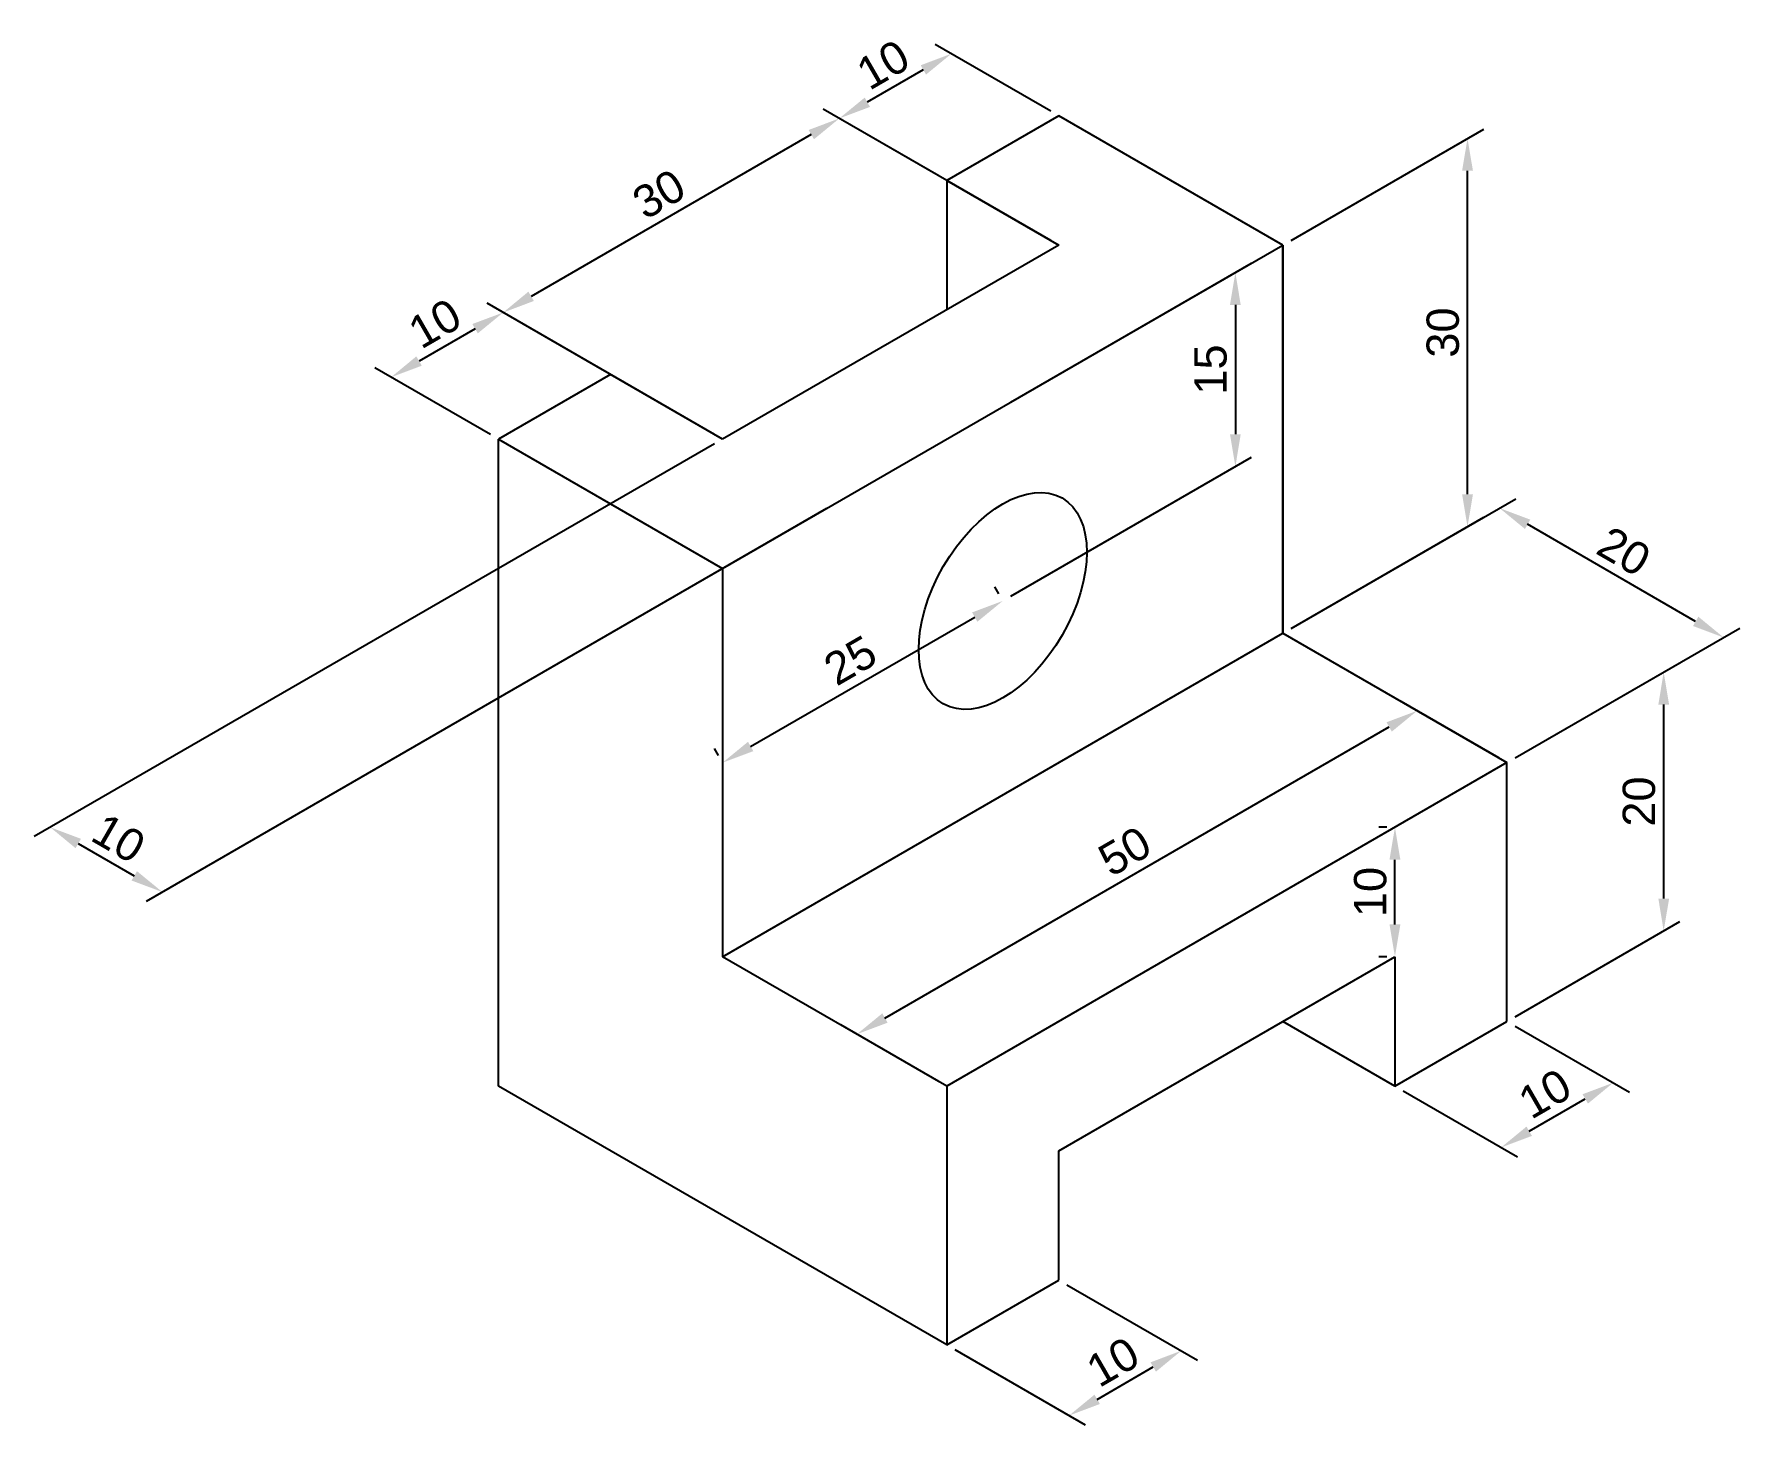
# Model space of a CAD drawing. Header units: millimetres. Extents: x -71 to 61, y -6 to 101.
import ezdxf

# ---------------------------------------------------------------- set-up
doc = ezdxf.new("R2010")
doc.units = ezdxf.units.MM
doc.styles.get("Standard").update_dxf_attribs({"font": 'arial.ttf'})
doc.dimstyles.new('ISO-25', dxfattribs={"dimtxt": 2.5, "dimasz": 2.5, "dimexe": 1.25, "dimexo": 0.625, "dimtad": 1, "dimtxsty": 'Standard', "dimcen": 2.5, "dimclre": 1, "dimadec": 0, "dimazin": 0, "dimtfac": 1, "dimtmove": 0, "dimatfit": 3, "dimfxl": 1, "dimarcsym": 0})

# ---------------------------------------------------------------- blocks, each defined once
blk = doc.blocks.new('*D1')
at = {"color": 1, "lineweight": -2, "transparency": 16777216}
for p, q in [((43.93, 45.36), (56.66, 52.71)), ((43.93, 25.36), (56.66, 32.71))]:
    blk.add_line(p, q, dxfattribs=at)
at = {"color": 0, "lineweight": -2, "transparency": 16777216}
blk.add_line((55.41, 34.49), (55.41, 49.49), dxfattribs=at)
at = {"color": 0, "transparency": 16777216}
for points in [[(55, 49.49), (55.83, 49.49), (55.41, 51.99)], [(55, 34.49), (55.83, 34.49), (55.41, 31.99)]]:
    blk.add_solid(points, dxfattribs=at)
at = {"layer": 'Defpoints', "color": 0, "transparency": 16777216}
for p in [(55.41, 51.99), (43.3, 45), (43.3, 25)]:
    blk.add_point(p, dxfattribs=at)
at = {"color": 0, "transparency": 16777216, "insert": (53.51, 41.99), "char_height": 2.5, "attachment_point": 5, "rotation": 90}
blk.add_mtext('20', dxfattribs=at)
blk = doc.blocks.new('*D2')
at = {"color": 1, "lineweight": -2, "transparency": 16777216}
for p, q in [((26.61, 55.36), (43.98, 65.39)), ((43.93, 45.36), (61.3, 55.39))]:
    blk.add_line(p, q, dxfattribs=at)
at = {"color": 0, "lineweight": -2, "transparency": 16777216}
blk.add_line((57.88, 55.92), (44.89, 63.42), dxfattribs=at)
at = {"color": 0, "transparency": 16777216}
for points in [[(45.1, 63.78), (44.69, 63.06), (42.73, 64.67)], [(58.09, 56.28), (57.68, 55.56), (60.05, 54.67)]]:
    blk.add_solid(points, dxfattribs=at)
at = {"layer": 'Defpoints', "color": 0, "transparency": 16777216}
for p in [(42.73, 64.67), (25.98, 55), (43.3, 45)]:
    blk.add_point(p, dxfattribs=at)
at = {"color": 0, "transparency": 16777216, "insert": (52.34, 61.32), "char_height": 2.5, "attachment_point": 5, "rotation": 330}
blk.add_mtext('20', dxfattribs=at)
blk = doc.blocks.new('*D3')
at = {"color": 1, "lineweight": -2, "transparency": 16777216}
for p, q in [((26.61, 85.36), (41.5, 93.96)), ((26.61, 55.36), (41.5, 63.96))]:
    blk.add_line(p, q, dxfattribs=at)
at = {"color": 0, "lineweight": -2, "transparency": 16777216}
blk.add_line((40.25, 65.74), (40.25, 90.74), dxfattribs=at)
at = {"color": 0, "transparency": 16777216}
for points in [[(39.83, 90.74), (40.67, 90.74), (40.25, 93.24)], [(39.83, 65.74), (40.67, 65.74), (40.25, 63.24)]]:
    blk.add_solid(points, dxfattribs=at)
at = {"layer": 'Defpoints', "color": 0, "transparency": 16777216}
for p in [(40.25, 93.24), (25.98, 85), (25.98, 55)]:
    blk.add_point(p, dxfattribs=at)
at = {"color": 0, "transparency": 16777216, "insert": (38.35, 78.24), "char_height": 2.5, "attachment_point": 5, "rotation": 90}
blk.add_mtext('30', dxfattribs=at)
blk = doc.blocks.new('*D4')
at = {"color": 1, "lineweight": -2, "transparency": 16777216}
for p, q in [((43.93, 24.64), (52.76, 19.54)), ((35.27, 19.64), (44.1, 14.54))]:
    blk.add_line(p, q, dxfattribs=at)
at = {"color": 0, "lineweight": -2, "transparency": 16777216}
blk.add_line((45.02, 16.51), (49.35, 19.01), dxfattribs=at)
at = {"color": 0, "transparency": 16777216}
for points in [[(49.14, 19.37), (49.56, 18.65), (51.51, 20.26)], [(44.81, 16.87), (45.23, 16.15), (42.85, 15.26)]]:
    blk.add_solid(points, dxfattribs=at)
at = {"layer": 'Defpoints', "color": 0, "transparency": 16777216}
for p in [(43.3, 25), (34.64, 20), (51.51, 20.26)]:
    blk.add_point(p, dxfattribs=at)
at = {"color": 0, "transparency": 16777216, "insert": (46.23, 19.41), "char_height": 2.5, "attachment_point": 5, "rotation": 30}
blk.add_mtext('10', dxfattribs=at)
blk = doc.blocks.new('*D5')
at = {"color": 1, "lineweight": -2, "transparency": 16777216}
for p, q in [((34.02, 40), (33.39, 40)), ((34.02, 30), (33.39, 30))]:
    blk.add_line(p, q, dxfattribs=at)
at = {"color": 0, "lineweight": -2, "transparency": 16777216}
blk.add_line((34.64, 32.5), (34.64, 37.5), dxfattribs=at)
at = {"color": 0, "transparency": 16777216}
for points in [[(34.22, 37.5), (35.06, 37.5), (34.64, 40)], [(34.22, 32.5), (35.06, 32.5), (34.64, 30)]]:
    blk.add_solid(points, dxfattribs=at)
at = {"layer": 'Defpoints', "color": 0, "transparency": 16777216}
for p in [(34.64, 40), (34.64, 40), (34.64, 30)]:
    blk.add_point(p, dxfattribs=at)
at = {"color": 0, "transparency": 16777216, "insert": (32.74, 35), "char_height": 2.5, "attachment_point": 5, "rotation": 90}
blk.add_mtext('10', dxfattribs=at)
blk = doc.blocks.new('*D6')
at = {"color": 1, "lineweight": -2, "transparency": 16777216}
for p, q in [((9.29, 4.64), (19.37, -1.18)), ((0.63, -0.36), (10.71, -6.18))]:
    blk.add_line(p, q, dxfattribs=at)
at = {"color": 0, "lineweight": -2, "transparency": 16777216}
blk.add_line((11.63, -4.21), (15.96, -1.71), dxfattribs=at)
at = {"color": 0, "transparency": 16777216}
for points in [[(15.75, -1.35), (16.17, -2.07), (18.12, -0.46)], [(11.42, -3.85), (11.84, -4.57), (9.46, -5.46)]]:
    blk.add_solid(points, dxfattribs=at)
at = {"layer": 'Defpoints', "color": 0, "transparency": 16777216}
for p in [(8.66, 5), (0, 0), (18.12, -0.46)]:
    blk.add_point(p, dxfattribs=at)
at = {"color": 0, "transparency": 16777216, "insert": (12.84, -1.32), "char_height": 2.5, "attachment_point": 5, "rotation": 30}
blk.add_mtext('10', dxfattribs=at)
blk = doc.blocks.new('*D7')
at = {"color": 1, "lineweight": -2, "transparency": 16777216}
for p, q in [((42.68, 45.36), (35.11, 49.73)), ((-0.62, 20.36), (-8.19, 24.73))]:
    blk.add_line(p, q, dxfattribs=at)
at = {"color": 0, "lineweight": -2, "transparency": 16777216}
blk.add_line((-4.78, 25.26), (34.19, 47.76), dxfattribs=at)
at = {"color": 0, "transparency": 16777216}
for points in [[(33.99, 48.12), (34.4, 47.4), (36.36, 49.01)], [(-4.98, 25.62), (-4.57, 24.9), (-6.94, 24.01)]]:
    blk.add_solid(points, dxfattribs=at)
at = {"layer": 'Defpoints', "color": 0, "transparency": 16777216}
for p in [(36.36, 49.01), (43.3, 45), (0, 20)]:
    blk.add_point(p, dxfattribs=at)
at = {"color": 0, "transparency": 16777216, "insert": (13.76, 38.15), "char_height": 2.5, "attachment_point": 5, "rotation": 30}
blk.add_mtext('50', dxfattribs=at)
blk = doc.blocks.new('*D8')
at = {"color": 1, "lineweight": -2, "transparency": 16777216}
for p, q in [((8.04, 95.36), (-0.89, 100.51)), ((-0.62, 90.36), (-9.55, 95.51))]:
    blk.add_line(p, q, dxfattribs=at)
at = {"color": 0, "lineweight": -2, "transparency": 16777216}
blk.add_line((-1.81, 98.54), (-6.14, 96.04), dxfattribs=at)
at = {"color": 0, "transparency": 16777216}
for points in [[(-2.01, 98.9), (-1.6, 98.18), (0.36, 99.79)], [(-6.34, 96.4), (-5.93, 95.68), (-8.3, 94.79)]]:
    blk.add_solid(points, dxfattribs=at)
at = {"layer": 'Defpoints', "color": 0, "transparency": 16777216}
for p in [(8.66, 95), (-8.3, 94.79), (0, 90)]:
    blk.add_point(p, dxfattribs=at)
at = {"color": 0, "transparency": 16777216, "insert": (-4.92, 98.94), "char_height": 2.5, "attachment_point": 5, "rotation": 30}
blk.add_mtext('10', dxfattribs=at)
blk = doc.blocks.new('*D9')
at = {"color": 1, "lineweight": -2, "transparency": 16777216}
for p, q in [((8.04, 85.36), (-9.55, 95.51)), ((-17.95, 70.36), (-35.53, 80.51))]:
    blk.add_line(p, q, dxfattribs=at)
at = {"color": 0, "lineweight": -2, "transparency": 16777216}
blk.add_line((-10.47, 93.54), (-32.12, 81.04), dxfattribs=at)
at = {"color": 0, "transparency": 16777216}
for points in [[(-10.67, 93.9), (-10.26, 93.18), (-8.3, 94.79)], [(-32.33, 81.4), (-31.91, 80.68), (-34.28, 79.79)]]:
    blk.add_solid(points, dxfattribs=at)
at = {"layer": 'Defpoints', "color": 0, "transparency": 16777216}
for p in [(8.66, 85), (-34.28, 79.79), (-17.32, 70)]:
    blk.add_point(p, dxfattribs=at)
at = {"color": 0, "transparency": 16777216, "insert": (-22.24, 88.94), "char_height": 2.5, "attachment_point": 5, "rotation": 30}
blk.add_mtext('30', dxfattribs=at)
blk = doc.blocks.new('*D10')
at = {"color": 1, "lineweight": -2, "transparency": 16777216}
for p, q in [((-26.61, 75.36), (-35.53, 80.51)), ((-35.27, 70.36), (-44.19, 75.51))]:
    blk.add_line(p, q, dxfattribs=at)
at = {"color": 0, "lineweight": -2, "transparency": 16777216}
blk.add_line((-36.45, 78.54), (-40.78, 76.04), dxfattribs=at)
at = {"color": 0, "transparency": 16777216}
for points in [[(-36.66, 78.9), (-36.24, 78.18), (-34.28, 79.79)], [(-40.99, 76.4), (-40.57, 75.68), (-42.94, 74.79)]]:
    blk.add_solid(points, dxfattribs=at)
at = {"layer": 'Defpoints', "color": 0, "transparency": 16777216}
for p in [(-42.94, 74.79), (-25.98, 75), (-34.64, 70)]:
    blk.add_point(p, dxfattribs=at)
at = {"color": 0, "transparency": 16777216, "insert": (-39.56, 78.94), "char_height": 2.5, "attachment_point": 5, "rotation": 30}
blk.add_mtext('10', dxfattribs=at)
blk = doc.blocks.new('*D11')
at = {"color": 1, "lineweight": -2, "transparency": 16777216}
for p, q in [((-17.95, 69.64), (-70.53, 39.28)), ((-9.29, 64.64), (-61.87, 34.28))]:
    blk.add_line(p, q, dxfattribs=at)
at = {"color": 0, "lineweight": -2, "transparency": 16777216}
blk.add_line((-67.12, 38.75), (-62.79, 36.25), dxfattribs=at)
at = {"color": 0, "transparency": 16777216}
for points in [[(-66.91, 39.11), (-67.33, 38.39), (-69.28, 40)], [(-62.58, 36.61), (-63, 35.89), (-60.62, 35)]]:
    blk.add_solid(points, dxfattribs=at)
at = {"layer": 'Defpoints', "color": 0, "transparency": 16777216}
for p in [(-17.32, 70), (-8.66, 65), (-60.62, 35)]:
    blk.add_point(p, dxfattribs=at)
at = {"color": 0, "transparency": 16777216, "insert": (-64, 39.15), "char_height": 2.5, "attachment_point": 5, "rotation": 330}
blk.add_mtext('10', dxfattribs=at)
blk = doc.blocks.new('*D12')
at = {"color": 1, "lineweight": -2, "transparency": 16777216}
for p, q in [((4.02, 58.04), (3.71, 58.58)), ((-17.63, 45.54), (-17.95, 46.08))]:
    blk.add_line(p, q, dxfattribs=at)
at = {"color": 0, "lineweight": -2, "transparency": 16777216}
blk.add_line((-15.16, 46.25), (2.17, 56.25), dxfattribs=at)
at = {"color": 0, "transparency": 16777216}
for points in [[(1.96, 56.61), (2.37, 55.89), (4.33, 57.5)], [(-15.36, 46.61), (-14.95, 45.89), (-17.32, 45)]]:
    blk.add_solid(points, dxfattribs=at)
at = {"layer": 'Defpoints', "color": 0, "transparency": 16777216}
for p in [(4.33, 57.5), (4.33, 57.5), (-17.32, 45)]:
    blk.add_point(p, dxfattribs=at)
at = {"color": 0, "transparency": 16777216, "insert": (-7.45, 52.9), "char_height": 2.5, "attachment_point": 5, "rotation": 30}
blk.add_mtext('25', dxfattribs=at)
blk = doc.blocks.new('*D13')
at = {"color": 1, "lineweight": -2, "transparency": 16777216}
for p, q in [((4.96, 72.86), (23.56, 83.6)), ((4.96, 57.86), (23.56, 68.6))]:
    blk.add_line(p, q, dxfattribs=at)
at = {"color": 0, "lineweight": -2, "transparency": 16777216}
blk.add_line((22.31, 80.38), (22.31, 70.38), dxfattribs=at)
at = {"color": 0, "transparency": 16777216}
for points in [[(21.89, 80.38), (22.72, 80.38), (22.31, 82.88)], [(21.89, 70.38), (22.72, 70.38), (22.31, 67.88)]]:
    blk.add_solid(points, dxfattribs=at)
at = {"layer": 'Defpoints', "color": 0, "transparency": 16777216}
for p in [(4.33, 72.5), (22.31, 67.88), (4.33, 57.5)]:
    blk.add_point(p, dxfattribs=at)
at = {"color": 0, "transparency": 16777216, "insert": (20.4, 75.38), "char_height": 2.5, "attachment_point": 5, "rotation": 90}
blk.add_mtext('15', dxfattribs=at)

msp = doc.modelspace()

# ---------------------------------------------------------------- linework, layer by layer
for p, q in [((8.66, 95), (0, 90)), ((25.981, 85), (8.66, 95)), ((0, 90), (8.66, 85)), ((0, 90), (0, 80)), ((-17.321, 60), (25.981, 85)), ((8.66, 85), (-17.321, 70)), ((25.981, 55), (25.981, 85)), ((25.981, 85), (25.981, 55)), ((-25.981, 75), (-34.641, 70)), ((-17.321, 70), (-25.981, 75)), ((-34.641, 20), (-34.641, 70)), ((-34.641, 70), (-17.321, 60)), ((-17.321, 60), (-17.321, 30)), ((-17.321, 30), (25.981, 55)), ((25.981, 55), (43.301, 45)), ((43.301, 45), (0, 20)), ((43.301, 45), (0, 20)), ((43.301, 25), (43.301, 45)), ((0, 20), (-17.321, 30)), ((8.66, 15), (34.641, 30)), ((34.641, 30), (34.641, 20)), ((34.641, 20), (25.981, 25)), ((34.641, 20), (43.301, 25)), ((0, 0), (-34.641, 20)), ((0, 20), (0, 0)), ((8.66, 5), (8.66, 15)), ((0, 0), (8.66, 5))]:
    msp.add_line(p, q)
msp.add_ellipse((4.33, 57.5), major_axis=(-4.593, -7.955), ratio=0.5773503)

# ---------------------------------------------------------------- dimensions: what is measured, and where the dimension line sits
for p1, p2, distance, picture, middle in [((8.66, 95), (0, 90), -8.301, '*D8', (-4.922, 98.94)), ((8.66, 85), (-17.321, 70), -16.962, '*D9', (-22.243, 88.94)), ((25.981, 55), (25.981, 85), -14.269, '*D3', (38.347, 78.238)), ((4.33, 72.5), (4.33, 57.5), 17.976, '*D13', (20.405, 75.378)), ((-25.981, 75), (-34.641, 70), -8.301, '*D10', (-39.563, 78.94)), ((-17.321, 70), (-8.66, 65), -51.962, '*D11', (-64.001, 39.147)), ((43.301, 45), (25.981, 55), -16.749, '*D2', (52.341, 61.317)), ((-17.321, 45), (4.33, 57.5), 0, '*D12', (-7.446, 52.897)), ((43.301, 25), (43.301, 45), -12.112, '*D1', (53.512, 41.993)), ((0, 20), (43.301, 45), 6.942, '*D7', (13.758, 38.154)), ((34.641, 30), (34.641, 40), 0, '*D5', (32.74, 35)), ((34.641, 20), (43.301, 25), -8.212, '*D4', (46.232, 19.405)), ((0, 0), (8.66, 5), -9.462, '*D6', (12.841, -1.316))]:
    dim = msp.add_aligned_dim(p1=p1, p2=p2, distance=distance, dimstyle='ISO-25')
    dim.commit()
    dim.dimension.update_dxf_attribs({"geometry": picture, "text_midpoint": middle})

doc.saveas('drawing.dxf')
